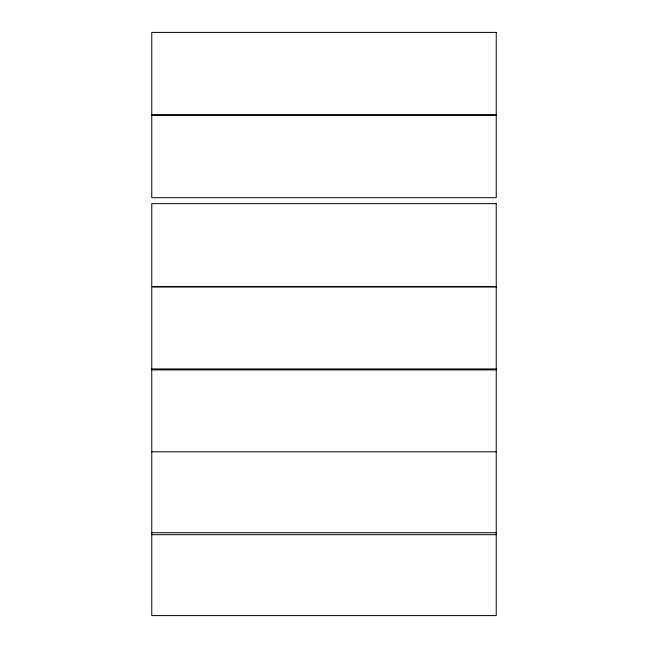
<?xml version="1.0" encoding="UTF-8"?>
<svg xmlns="http://www.w3.org/2000/svg" width="648" height="648" viewBox="0 0 648 648"><rect width="100%" height="100%" fill="white"/><g stroke="black" fill="none" stroke-linecap="round" stroke-linejoin="round"><path stroke-width="0.97" d="M151.77 114.793L496.23 114.793M151.77 115.287L496.23 115.287M151.77 368.923L496.23 368.923M151.77 369.911L496.23 369.911M151.77 451.81L496.23 451.81M151.77 532.713L496.23 532.713M151.77 534.697L496.23 534.697M496.23 32.4L151.77 32.4L151.77 197.681L496.23 197.681L496.23 32.4M496.23 203.634L151.77 203.634L151.77 286.529L496.23 286.529L496.23 203.634M496.23 287.024L151.77 287.024L151.77 615.6L496.23 615.6L496.23 287.024"/></g></svg>
